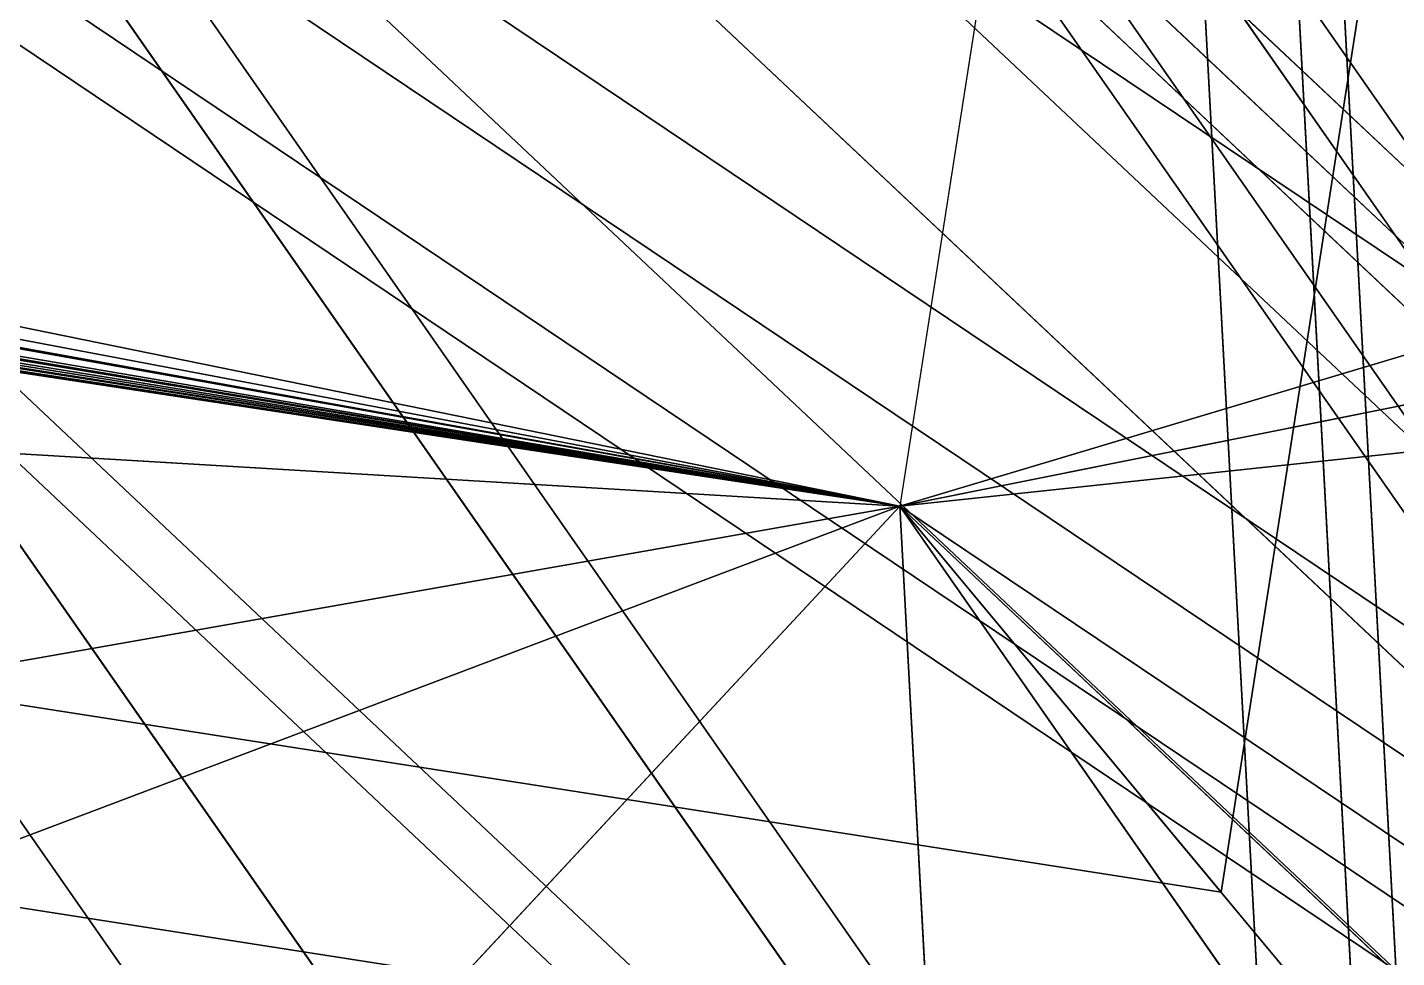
# Model space of a CAD drawing. Header units: metres. Extents: x 503497 to 504361, y 6966567 to 6966857.
# Drawn here: x 504163.48 to 504169.52, y 6966681.18 to 6966685.29 of the extents above; entities that cross this region are included whole.
import ezdxf

# ---------------------------------------------------------------- set-up
doc = ezdxf.new("R2010")
doc.units = ezdxf.units.M

msp = doc.modelspace()

# ---------------------------------------------------------------- linework, layer by layer
at = {"layer": 'SHADOW_APPROVED_20260111T072000'}
for points in [[(504169.4593, 6966696.8594), (504167.3244, 6966683.1734), (504094.1506, 6966698.0774), (504096.2855, 6966711.7634), (504169.4593, 6966696.8594)], [(504167.3244, 6966683.1734), (504124.6436, 6966689.8311), (504051.4698, 6966704.7351), (504094.1506, 6966698.0774), (504167.3244, 6966683.1734)]]:
    msp.add_lwpolyline(points, close=True, dxfattribs=at)
msp.add_lwpolyline([(504152.9477, 6966710.2148), (504167.8718, 6966707.8869), (504167.5638, 6966705.9126), (504170.7929, 6966705.4089), (504170.0047, 6966700.3561), (504169.7774, 6966699.9974), (504169.5259, 6966699.8139), (504168.8949, 6966699.7238), (504168.6104, 6966697.9001), (504168.9205, 6966697.8003), (504169.2405, 6966697.5447), (504169.4022, 6966697.2624), (504169.4593, 6966696.8594), (504167.3244, 6966683.1734), (504124.6436, 6966689.8311)], dxfattribs=at)
at = {"layer": 'SHADOW_APPROVED_20260114T072400'}
for points in [[(504169.4593, 6966696.8594), (504167.3244, 6966683.1734), (504095.316, 6966696.8121), (504097.4509, 6966710.4981), (504169.4593, 6966696.8594)], [(504167.3244, 6966683.1734), (504124.6436, 6966689.8311), (504052.6352, 6966703.4698), (504095.316, 6966696.8121), (504167.3244, 6966683.1734)]]:
    msp.add_lwpolyline(points, close=True, dxfattribs=at)
msp.add_lwpolyline([(504152.9477, 6966710.2148), (504167.8718, 6966707.8869), (504167.5638, 6966705.9126), (504170.7929, 6966705.4089), (504170.0047, 6966700.3561), (504169.7774, 6966699.9974), (504169.5259, 6966699.8139), (504168.8949, 6966699.7238), (504168.6104, 6966697.9001), (504168.9205, 6966697.8003), (504169.2405, 6966697.5447), (504169.4022, 6966697.2624), (504169.4593, 6966696.8594), (504167.3244, 6966683.1734), (504124.6436, 6966689.8311)], dxfattribs=at)
at = {"layer": 'SHADOW_APPROVED_20260122T071500'}
for points in [[(504169.4593, 6966696.8594), (504167.3244, 6966683.1734), (504084.7579, 6966697.9415), (504086.8928, 6966711.6275), (504169.4593, 6966696.8594)], [(504167.3244, 6966683.1734), (504124.6436, 6966689.8311), (504042.0771, 6966704.5992), (504084.7579, 6966697.9415), (504167.3244, 6966683.1734)]]:
    msp.add_lwpolyline(points, close=True, dxfattribs=at)
msp.add_lwpolyline([(504152.9477, 6966710.2148), (504167.8718, 6966707.8869), (504167.5638, 6966705.9126), (504170.7929, 6966705.4089), (504170.0047, 6966700.3561), (504169.7774, 6966699.9974), (504169.5259, 6966699.8139), (504168.8949, 6966699.7238), (504168.6104, 6966697.9001), (504168.9205, 6966697.8003), (504169.2405, 6966697.5447), (504169.4022, 6966697.2624), (504169.4593, 6966696.8594), (504167.3244, 6966683.1734), (504124.6436, 6966689.8311)], dxfattribs=at)
at = {"layer": 'SHADOW_APPROVED_20260124T072500'}
msp.add_lwpolyline([(504152.9477, 6966710.2148), (504167.8718, 6966707.8869), (504167.5638, 6966705.9126), (504170.7929, 6966705.4089), (504170.0047, 6966700.3561), (504169.7774, 6966699.9974), (504169.5259, 6966699.8139), (504168.8949, 6966699.7238), (504168.6104, 6966697.9001), (504168.9205, 6966697.8003), (504169.2405, 6966697.5447), (504169.4022, 6966697.2624), (504169.4593, 6966696.8594), (504167.3244, 6966683.1734), (504124.6436, 6966689.8311)], dxfattribs=at)
for points in [[(504169.4593, 6966696.8594), (504167.3244, 6966683.1734), (504091.0813, 6966694.8884), (504093.2162, 6966708.5744), (504169.4593, 6966696.8594)], [(504167.3244, 6966683.1734), (504124.6436, 6966689.8311), (504048.4005, 6966701.5461), (504091.0813, 6966694.8884), (504167.3244, 6966683.1734)]]:
    msp.add_lwpolyline(points, close=True, dxfattribs=at)
at = {"layer": 'SHADOW_APPROVED_20260126T071100'}
for points in [[(504169.4593, 6966696.8594), (504167.3244, 6966683.1734), (504078.8993, 6966698.2192), (504081.0342, 6966711.9052), (504169.4593, 6966696.8594)], [(504167.3244, 6966683.1734), (504124.6436, 6966689.8311), (504036.2185, 6966704.8769), (504078.8993, 6966698.2192), (504167.3244, 6966683.1734)]]:
    msp.add_lwpolyline(points, close=True, dxfattribs=at)
msp.add_lwpolyline([(504152.9477, 6966710.2148), (504167.8718, 6966707.8869), (504167.5638, 6966705.9126), (504170.7929, 6966705.4089), (504170.0047, 6966700.3561), (504169.7774, 6966699.9974), (504169.5259, 6966699.8139), (504168.8949, 6966699.7238), (504168.6104, 6966697.9001), (504168.9205, 6966697.8003), (504169.2405, 6966697.5447), (504169.4022, 6966697.2624), (504169.4593, 6966696.8594), (504167.3244, 6966683.1734), (504124.6436, 6966689.8311)], dxfattribs=at)
at = {"layer": 'SHADOW_APPROVED_20260127T071900'}
msp.add_lwpolyline([(504152.9477, 6966710.2148), (504167.8718, 6966707.8869), (504167.5638, 6966705.9126), (504170.7929, 6966705.4089), (504170.0047, 6966700.3561), (504169.7774, 6966699.9974), (504169.5259, 6966699.8139), (504168.8949, 6966699.7238), (504168.6104, 6966697.9001), (504168.9205, 6966697.8003), (504169.2405, 6966697.5447), (504169.4022, 6966697.2624), (504169.4593, 6966696.8594), (504167.3244, 6966683.1734), (504124.6436, 6966689.8311)], dxfattribs=at)
for points in [[(504169.4593, 6966696.8594), (504167.3244, 6966683.1734), (504084.9815, 6966695.666), (504087.1164, 6966709.352), (504169.4593, 6966696.8594)], [(504167.3244, 6966683.1734), (504124.6436, 6966689.8311), (504042.3007, 6966702.3237), (504084.9815, 6966695.666), (504167.3244, 6966683.1734)]]:
    msp.add_lwpolyline(points, close=True, dxfattribs=at)
at = {"layer": 'SHADOW_APPROVED_20260129T071100'}
for points in [[(504169.4593, 6966696.8594), (504167.3244, 6966683.1734), (504076.8787, 6966697.3922), (504079.0136, 6966711.0782), (504169.4593, 6966696.8594)], [(504167.3244, 6966683.1734), (504124.6436, 6966689.8311), (504034.1979, 6966704.0499), (504076.8787, 6966697.3922), (504167.3244, 6966683.1734)]]:
    msp.add_lwpolyline(points, close=True, dxfattribs=at)
msp.add_lwpolyline([(504152.9477, 6966710.2148), (504167.8718, 6966707.8869), (504167.5638, 6966705.9126), (504170.7929, 6966705.4089), (504170.0047, 6966700.3561), (504169.7774, 6966699.9974), (504169.5259, 6966699.8139), (504168.8949, 6966699.7238), (504168.6104, 6966697.9001), (504168.9205, 6966697.8003), (504169.2405, 6966697.5447), (504169.4022, 6966697.2624), (504169.4593, 6966696.8594), (504167.3244, 6966683.1734), (504124.6436, 6966689.8311)], dxfattribs=at)
at = {"layer": 'SHADOW_APPROVED_20260130T071100'}
for points in [[(504169.4593, 6966696.8594), (504167.3244, 6966683.1734), (504076.1925, 6966697.0876), (504078.3274, 6966710.7736), (504169.4593, 6966696.8594)], [(504167.3244, 6966683.1734), (504124.6436, 6966689.8311), (504033.5117, 6966703.7453), (504076.1925, 6966697.0876), (504167.3244, 6966683.1734)]]:
    msp.add_lwpolyline(points, close=True, dxfattribs=at)
msp.add_lwpolyline([(504152.9477, 6966710.2148), (504167.8718, 6966707.8869), (504167.5638, 6966705.9126), (504170.7929, 6966705.4089), (504170.0047, 6966700.3561), (504169.7774, 6966699.9974), (504169.5259, 6966699.8139), (504168.8949, 6966699.7238), (504168.6104, 6966697.9001), (504168.9205, 6966697.8003), (504169.2405, 6966697.5447), (504169.4022, 6966697.2624), (504169.4593, 6966696.8594), (504167.3244, 6966683.1734), (504124.6436, 6966689.8311)], dxfattribs=at)
at = {"layer": 'SHADOW_APPROVED_20260203T070000'}
for points in [[(504169.4593, 6966696.8594), (504167.3244, 6966683.1734), (504061.3002, 6966699.4748), (504063.4351, 6966713.1608), (504169.4593, 6966696.8594)], [(504167.3244, 6966683.1734), (504124.6436, 6966689.8311), (504018.6194, 6966706.1325), (504061.3002, 6966699.4748), (504167.3244, 6966683.1734)]]:
    msp.add_lwpolyline(points, close=True, dxfattribs=at)
msp.add_lwpolyline([(504152.9477, 6966710.2148), (504167.8718, 6966707.8869), (504167.5638, 6966705.9126), (504170.7929, 6966705.4089), (504170.0047, 6966700.3561), (504169.7774, 6966699.9974), (504169.5259, 6966699.8139), (504168.8949, 6966699.7238), (504168.6104, 6966697.9001), (504168.9205, 6966697.8003), (504169.2405, 6966697.5447), (504169.4022, 6966697.2624), (504169.4593, 6966696.8594), (504167.3244, 6966683.1734), (504124.6436, 6966689.8311)], dxfattribs=at)
at = {"layer": 'SHADOW_APPROVED_20260314T074000'}
msp.add_lwpolyline([(504152.9477, 6966710.2148), (504167.8718, 6966707.8869), (504167.5638, 6966705.9126), (504170.7929, 6966705.4089), (504170.0047, 6966700.3561), (504169.7774, 6966699.9974), (504169.5259, 6966699.8139), (504168.8949, 6966699.7238), (504168.6104, 6966697.9001), (504168.9205, 6966697.8003), (504169.2405, 6966697.5447), (504169.4022, 6966697.2624), (504169.4593, 6966696.8594), (504167.3244, 6966683.1734), (504124.6436, 6966689.8311)], dxfattribs=at)
for points in [[(504169.4593, 6966696.8594), (504167.3244, 6966683.1734), (504079.5699, 6966667.717), (504081.7048, 6966681.403), (504169.4593, 6966696.8594)], [(504167.3244, 6966683.1734), (504124.6436, 6966689.8311), (504036.8891, 6966674.3747), (504079.5699, 6966667.717), (504167.3244, 6966683.1734)]]:
    msp.add_lwpolyline(points, close=True, dxfattribs=at)
at = {"layer": 'SHADOW_APPROVED_20260426T070000'}
msp.add_lwpolyline([(504152.9477, 6966710.2148), (504167.8718, 6966707.8869), (504167.5638, 6966705.9126), (504170.7929, 6966705.4089), (504170.0047, 6966700.3561), (504169.7774, 6966699.9974), (504169.5259, 6966699.8139), (504168.8949, 6966699.7238), (504168.6104, 6966697.9001), (504168.9205, 6966697.8003), (504169.2405, 6966697.5447), (504169.4022, 6966697.2624), (504169.4593, 6966696.8594), (504167.3244, 6966683.1734), (504124.6436, 6966689.8311)], dxfattribs=at)
for points in [[(504169.4593, 6966696.8594), (504167.3244, 6966683.1734), (503950.1968, 6966601.1116), (503952.3317, 6966614.7976), (504169.4593, 6966696.8594)], [(504167.3244, 6966683.1734), (504124.6436, 6966689.8311), (503907.516, 6966607.7693), (503950.1968, 6966601.1116), (504167.3244, 6966683.1734)]]:
    msp.add_lwpolyline(points, close=True, dxfattribs=at)
at = {"layer": 'SHADOW_APPROVED_20260621T090000'}
msp.add_lwpolyline([(504152.9477, 6966710.2148), (504167.8718, 6966707.8869), (504167.5638, 6966705.9126), (504170.7929, 6966705.4089), (504170.0047, 6966700.3561), (504169.7774, 6966699.9974), (504169.5259, 6966699.8139), (504168.8949, 6966699.7238), (504168.6104, 6966697.9001), (504168.9205, 6966697.8003), (504169.2405, 6966697.5447), (504169.4022, 6966697.2624), (504169.4593, 6966696.8594), (504167.3244, 6966683.1734), (504124.6436, 6966689.8311)], dxfattribs=at)
for points in [[(504169.4593, 6966696.8594), (504167.3244, 6966683.1734), (504108.8081, 6966620.2418), (504110.943, 6966633.9278), (504169.4593, 6966696.8594)], [(504167.3244, 6966683.1734), (504124.6436, 6966689.8311), (504066.1273, 6966626.8995), (504108.8081, 6966620.2418), (504167.3244, 6966683.1734)]]:
    msp.add_lwpolyline(points, close=True, dxfattribs=at)
at = {"layer": 'SHADOW_APPROVED_20260621T120000'}
msp.add_lwpolyline([(504152.9477, 6966710.2148), (504167.8718, 6966707.8869), (504167.5638, 6966705.9126), (504170.7929, 6966705.4089), (504170.0047, 6966700.3561), (504169.7774, 6966699.9974), (504169.5259, 6966699.8139), (504168.8949, 6966699.7238), (504168.6104, 6966697.9001), (504168.9205, 6966697.8003), (504169.2405, 6966697.5447), (504169.4022, 6966697.2624), (504169.4593, 6966696.8594), (504167.3244, 6966683.1734), (504124.6436, 6966689.8311)], dxfattribs=at)
for points in [[(504152.9477, 6966710.2148), (504167.8718, 6966707.8869), (504170.4928, 6966659.2141), (504155.5687, 6966661.542), (504152.9477, 6966710.2148)], [(504167.8718, 6966707.8869), (504167.5638, 6966705.9126), (504170.1848, 6966657.2398), (504170.4928, 6966659.2141), (504167.8718, 6966707.8869)], [(504167.5638, 6966705.9126), (504170.7929, 6966705.4089), (504173.4139, 6966656.7361), (504170.1848, 6966657.2398), (504167.5638, 6966705.9126)], [(504168.8949, 6966699.7238), (504168.6104, 6966697.9001), (504171.2314, 6966649.2273), (504171.5159, 6966651.051), (504168.8949, 6966699.7238)], [(504168.6104, 6966697.9001), (504168.9205, 6966697.8003), (504171.5415, 6966649.1275), (504171.2314, 6966649.2273), (504168.6104, 6966697.9001)], [(504169.4593, 6966696.8594), (504167.3244, 6966683.1734), (504169.9454, 6966634.5006), (504172.0803, 6966648.1866), (504169.4593, 6966696.8594)], [(504167.3244, 6966683.1734), (504124.6436, 6966689.8311), (504127.2646, 6966641.1583), (504169.9454, 6966634.5006), (504167.3244, 6966683.1734)]]:
    msp.add_lwpolyline(points, close=True, dxfattribs=at)
at = {"layer": 'SHADOW_APPROVED_20260621T140000'}
for points in [[(504129.6052, 6966740.8657), (504131.954, 6966755.9236), (504174.5011, 6966694.9007), (504172.1523, 6966679.8428), (504129.6052, 6966740.8657)], [(504127.901, 6966729.9403), (504129.6052, 6966740.8657), (504172.1523, 6966679.8428), (504170.4481, 6966668.9174), (504127.901, 6966729.9403)], [(504129.6052, 6966740.8657), (504129.6052, 6966740.8657), (504172.1523, 6966679.8428), (504172.1523, 6966679.8428), (504129.6052, 6966740.8657)], [(504138.446, 6966731.0718), (504138.0232, 6966728.3614), (504180.5703, 6966667.3385), (504180.9931, 6966670.0489), (504138.446, 6966731.0718)], [(504138.0232, 6966728.3614), (504127.901, 6966729.9403), (504170.4481, 6966668.9174), (504180.5703, 6966667.3385), (504138.0232, 6966728.3614)], [(504144.1851, 6966710.622), (504144.5661, 6966713.0647), (504183.4758, 6966657.2587), (504183.0948, 6966654.816), (504144.1851, 6966710.622)], [(504144.5661, 6966713.0647), (504153.1826, 6966711.7206), (504192.0923, 6966655.9146), (504183.4758, 6966657.2587), (504144.5661, 6966713.0647)], [(504140.7719, 6966711.1544), (504144.1851, 6966710.622), (504183.0948, 6966654.816), (504179.6816, 6966655.3484), (504140.7719, 6966711.1544)], [(504139.8525, 6966710.4238), (504143.9181, 6966709.7896), (504186.2685, 6966649.0487), (504182.2029, 6966649.6829), (504139.8525, 6966710.4238)], [(504143.9181, 6966709.7896), (504143.738, 6966708.6351), (504186.0884, 6966647.8942), (504186.2685, 6966649.0487), (504143.9181, 6966709.7896)], [(504143.738, 6966708.6351), (504154.0443, 6966707.0275), (504196.3947, 6966646.2866), (504186.0884, 6966647.8942), (504143.738, 6966708.6351)], [(504154.0443, 6966707.0275), (504153.1492, 6966701.2887), (504195.4996, 6966640.5478), (504196.3947, 6966646.2866), (504154.0443, 6966707.0275)], [(504153.1492, 6966701.2887), (504158.2689, 6966700.4901), (504200.6193, 6966639.7492), (504195.4996, 6966640.5478), (504153.1492, 6966701.2887)], [(504158.2689, 6966700.4901), (504156.6455, 6966690.0834), (504198.9959, 6966629.3425), (504200.6193, 6966639.7492), (504158.2689, 6966700.4901)], [(504169.4593, 6966696.8594), (504167.3244, 6966683.1734), (504206.2341, 6966627.3674), (504208.369, 6966641.0534), (504169.4593, 6966696.8594)], [(504167.3244, 6966683.1734), (504124.6436, 6966689.8311), (504163.5533, 6966634.0251), (504206.2341, 6966627.3674), (504167.3244, 6966683.1734)]]:
    msp.add_lwpolyline(points, close=True, dxfattribs=at)
msp.add_lwpolyline([(504152.9477, 6966710.2148), (504167.8718, 6966707.8869), (504167.5638, 6966705.9126), (504170.7929, 6966705.4089), (504170.0047, 6966700.3561), (504169.7774, 6966699.9974), (504169.5259, 6966699.8139), (504168.8949, 6966699.7238), (504168.6104, 6966697.9001), (504168.9205, 6966697.8003), (504169.2405, 6966697.5447), (504169.4022, 6966697.2624), (504169.4593, 6966696.8594), (504167.3244, 6966683.1734), (504124.6436, 6966689.8311)], dxfattribs=at)
at = {"layer": 'SHADOW_APPROVED_20260621T150000'}
for points in [[(504128.3574, 6966713.6393), (504140.8554, 6966711.6898), (504214.1355, 6966642.687), (504201.6375, 6966644.6365), (504128.3574, 6966713.6393)], [(504140.8554, 6966711.6898), (504140.7719, 6966711.1544), (504214.052, 6966642.1516), (504214.1355, 6966642.687), (504140.8554, 6966711.6898)], [(504140.8554, 6966711.6898), (504140.8554, 6966711.6898), (504214.1355, 6966642.687), (504214.1355, 6966642.687), (504140.8554, 6966711.6898)], [(504140.7719, 6966711.1544), (504144.1851, 6966710.622), (504217.4652, 6966641.6192), (504214.052, 6966642.1516), (504140.7719, 6966711.1544)], [(504137.1539, 6966693.1239), (504139.8525, 6966710.4238), (504219.6127, 6966635.3192), (504216.9141, 6966618.0193), (504137.1539, 6966693.1239)], [(504139.8525, 6966710.4238), (504143.9181, 6966709.7896), (504223.6783, 6966634.685), (504219.6127, 6966635.3192), (504139.8525, 6966710.4238)], [(504139.8525, 6966710.4238), (504139.8525, 6966710.4238), (504219.6127, 6966635.3192), (504219.6127, 6966635.3192), (504139.8525, 6966710.4238)], [(504143.9181, 6966709.7896), (504143.738, 6966708.6351), (504223.4982, 6966633.5305), (504223.6783, 6966634.685), (504143.9181, 6966709.7896)], [(504143.738, 6966708.6351), (504154.0443, 6966707.0275), (504233.8045, 6966631.9229), (504223.4982, 6966633.5305), (504143.738, 6966708.6351)], [(504142.7149, 6966706.3611), (504141.9137, 6966701.2247), (504223.7105, 6966624.2024), (504224.5117, 6966629.3388), (504142.7149, 6966706.3611)], [(504145.7767, 6966705.8835), (504142.7149, 6966706.3611), (504224.5117, 6966629.3388), (504227.5735, 6966628.8612), (504145.7767, 6966705.8835)], [(504142.7149, 6966706.3611), (504142.7149, 6966706.3611), (504224.5117, 6966629.3388), (504224.5117, 6966629.3388), (504142.7149, 6966706.3611)], [(504144.9755, 6966700.7471), (504145.7767, 6966705.8835), (504227.5735, 6966628.8612), (504226.7723, 6966623.7248), (504144.9755, 6966700.7471)], [(504141.9137, 6966701.2247), (504144.9755, 6966700.7471), (504226.7723, 6966623.7248), (504223.7105, 6966624.2024), (504141.9137, 6966701.2247)], [(504158.2689, 6966700.4901), (504156.6455, 6966690.0834), (504236.4057, 6966614.9788), (504238.0291, 6966625.3855), (504158.2689, 6966700.4901)], [(504169.4593, 6966696.8594), (504167.3244, 6966683.1734), (504240.6045, 6966614.1706), (504242.7394, 6966627.8566), (504169.4593, 6966696.8594)], [(504156.6455, 6966690.0834), (504137.1539, 6966693.1239), (504216.9141, 6966618.0193), (504236.4057, 6966614.9788), (504156.6455, 6966690.0834)], [(504167.3244, 6966683.1734), (504124.6436, 6966689.8311), (504197.9237, 6966620.8283), (504240.6045, 6966614.1706), (504167.3244, 6966683.1734)]]:
    msp.add_lwpolyline(points, close=True, dxfattribs=at)
msp.add_lwpolyline([(504152.9477, 6966710.2148), (504167.8718, 6966707.8869), (504167.5638, 6966705.9126), (504170.7929, 6966705.4089), (504170.0047, 6966700.3561), (504169.7774, 6966699.9974), (504169.5259, 6966699.8139), (504168.8949, 6966699.7238), (504168.6104, 6966697.9001), (504168.9205, 6966697.8003), (504169.2405, 6966697.5447), (504169.4022, 6966697.2624), (504169.4593, 6966696.8594), (504167.3244, 6966683.1734), (504124.6436, 6966689.8311)], dxfattribs=at)
at = {"layer": 'SHADOW_APPROVED_20260621T160000'}
for points in [[(504127.8093, 6966710.1258), (504128.3574, 6966713.6393), (504296.6136, 6966600.5395), (504296.0655, 6966597.026), (504127.8093, 6966710.1258)], [(504124.9683, 6966704.1079), (504125.9354, 6966710.4181), (504294.1916, 6966597.3183), (504293.2245, 6966591.0081), (504124.9683, 6966704.1079)], [(504125.9354, 6966710.4181), (504127.8093, 6966710.1258), (504296.0655, 6966597.026), (504294.1916, 6966597.3183), (504125.9354, 6966710.4181)], [(504142.7149, 6966706.3611), (504141.9137, 6966701.2247), (504329.7247, 6966574.9804), (504330.5259, 6966580.1168), (504142.7149, 6966706.3611)], [(504144.9755, 6966700.7471), (504145.7767, 6966705.8835), (504333.5877, 6966579.6392), (504332.7865, 6966574.5028), (504144.9755, 6966700.7471)], [(504141.9137, 6966701.2247), (504144.9755, 6966700.7471), (504332.7865, 6966574.5028), (504329.7247, 6966574.9804), (504141.9137, 6966701.2247)], [(504158.2689, 6966700.4901), (504156.6455, 6966690.0834), (504339.7803, 6966566.9824), (504341.4037, 6966577.3891), (504158.2689, 6966700.4901)], [(504169.4593, 6966696.8594), (504167.3244, 6966683.1734), (504335.5806, 6966570.0736), (504337.7155, 6966583.7596), (504169.4593, 6966696.8594)], [(504156.6455, 6966690.0834), (504137.1539, 6966693.1239), (504320.2887, 6966570.0229), (504339.7803, 6966566.9824), (504156.6455, 6966690.0834)], [(504167.3244, 6966683.1734), (504124.6436, 6966689.8311), (504292.8998, 6966576.7313), (504335.5806, 6966570.0736), (504167.3244, 6966683.1734)]]:
    msp.add_lwpolyline(points, close=True, dxfattribs=at)
msp.add_lwpolyline([(504152.9477, 6966710.2148), (504167.8718, 6966707.8869), (504167.5638, 6966705.9126), (504170.7929, 6966705.4089), (504170.0047, 6966700.3561), (504169.7774, 6966699.9974), (504169.5259, 6966699.8139), (504168.8949, 6966699.7238), (504168.6104, 6966697.9001), (504168.9205, 6966697.8003), (504169.2405, 6966697.5447), (504169.4022, 6966697.2624), (504169.4593, 6966696.8594), (504167.3244, 6966683.1734), (504124.6436, 6966689.8311)], dxfattribs=at)
at = {"layer": 'SHADOW_APPROVED_20261019T053000'}
for points in [[(504169.4593, 6966696.8594), (504167.3244, 6966683.1734), (503590.5687, 6966775.3062), (503592.7036, 6966788.9922), (504169.4593, 6966696.8594)], [(504167.3244, 6966683.1734), (504124.6436, 6966689.8311), (503547.8879, 6966781.9639), (503590.5687, 6966775.3062), (504167.3244, 6966683.1734)]]:
    msp.add_lwpolyline(points, close=True, dxfattribs=at)
msp.add_lwpolyline([(504152.9477, 6966710.2148), (504167.8718, 6966707.8869), (504167.5638, 6966705.9126), (504170.7929, 6966705.4089), (504170.0047, 6966700.3561), (504169.7774, 6966699.9974), (504169.5259, 6966699.8139), (504168.8949, 6966699.7238), (504168.6104, 6966697.9001), (504168.9205, 6966697.8003), (504169.2405, 6966697.5447), (504169.4022, 6966697.2624), (504169.4593, 6966696.8594), (504167.3244, 6966683.1734), (504124.6436, 6966689.8311)], dxfattribs=at)
at = {"layer": 'SHADOW_APPROVED_20261112T063500'}
for points in [[(504169.4593, 6966696.8594), (504167.3244, 6966683.1734), (504069.0461, 6966699.1276), (504071.181, 6966712.8136), (504169.4593, 6966696.8594)], [(504167.3244, 6966683.1734), (504124.6436, 6966689.8311), (504026.3653, 6966705.7853), (504069.0461, 6966699.1276), (504167.3244, 6966683.1734)]]:
    msp.add_lwpolyline(points, close=True, dxfattribs=at)
msp.add_lwpolyline([(504152.9477, 6966710.2148), (504167.8718, 6966707.8869), (504167.5638, 6966705.9126), (504170.7929, 6966705.4089), (504170.0047, 6966700.3561), (504169.7774, 6966699.9974), (504169.5259, 6966699.8139), (504168.8949, 6966699.7238), (504168.6104, 6966697.9001), (504168.9205, 6966697.8003), (504169.2405, 6966697.5447), (504169.4022, 6966697.2624), (504169.4593, 6966696.8594), (504167.3244, 6966683.1734), (504124.6436, 6966689.8311)], dxfattribs=at)
at = {"layer": 'SHADOW_APPROVED_20261113T063500'}
for points in [[(504169.4593, 6966696.8594), (504167.3244, 6966683.1734), (504069.5143, 6966699.5431), (504071.6492, 6966713.2291), (504169.4593, 6966696.8594)], [(504167.3244, 6966683.1734), (504124.6436, 6966689.8311), (504026.8335, 6966706.2008), (504069.5143, 6966699.5431), (504167.3244, 6966683.1734)]]:
    msp.add_lwpolyline(points, close=True, dxfattribs=at)
msp.add_lwpolyline([(504152.9477, 6966710.2148), (504167.8718, 6966707.8869), (504167.5638, 6966705.9126), (504170.7929, 6966705.4089), (504170.0047, 6966700.3561), (504169.7774, 6966699.9974), (504169.5259, 6966699.8139), (504168.8949, 6966699.7238), (504168.6104, 6966697.9001), (504168.9205, 6966697.8003), (504169.2405, 6966697.5447), (504169.4022, 6966697.2624), (504169.4593, 6966696.8594), (504167.3244, 6966683.1734), (504124.6436, 6966689.8311)], dxfattribs=at)
at = {"layer": 'SHADOW_APPROVED_20261122T065200'}
for points in [[(504169.4593, 6966696.8594), (504167.3244, 6966683.1734), (504087.1603, 6966697.6242), (504089.2952, 6966711.3102), (504169.4593, 6966696.8594)], [(504167.3244, 6966683.1734), (504124.6436, 6966689.8311), (504044.4795, 6966704.2819), (504087.1603, 6966697.6242), (504167.3244, 6966683.1734)]]:
    msp.add_lwpolyline(points, close=True, dxfattribs=at)
msp.add_lwpolyline([(504152.9477, 6966710.2148), (504167.8718, 6966707.8869), (504167.5638, 6966705.9126), (504170.7929, 6966705.4089), (504170.0047, 6966700.3561), (504169.7774, 6966699.9974), (504169.5259, 6966699.8139), (504168.8949, 6966699.7238), (504168.6104, 6966697.9001), (504168.9205, 6966697.8003), (504169.2405, 6966697.5447), (504169.4022, 6966697.2624), (504169.4593, 6966696.8594), (504167.3244, 6966683.1734), (504124.6436, 6966689.8311)], dxfattribs=at)
at = {"layer": 'SHADOW_APPROVED_20261123T070300'}
msp.add_lwpolyline([(504152.9477, 6966710.2148), (504167.8718, 6966707.8869), (504167.5638, 6966705.9126), (504170.7929, 6966705.4089), (504170.0047, 6966700.3561), (504169.7774, 6966699.9974), (504169.5259, 6966699.8139), (504168.8949, 6966699.7238), (504168.6104, 6966697.9001), (504168.9205, 6966697.8003), (504169.2405, 6966697.5447), (504169.4022, 6966697.2624), (504169.4593, 6966696.8594), (504167.3244, 6966683.1734), (504124.6436, 6966689.8311)], dxfattribs=at)
for points in [[(504169.4593, 6966696.8594), (504167.3244, 6966683.1734), (504094.9275, 6966695.1799), (504097.0624, 6966708.8659), (504169.4593, 6966696.8594)], [(504167.3244, 6966683.1734), (504124.6436, 6966689.8311), (504052.2467, 6966701.8376), (504094.9275, 6966695.1799), (504167.3244, 6966683.1734)]]:
    msp.add_lwpolyline(points, close=True, dxfattribs=at)
at = {"layer": 'SHADOW_APPROVED_20261221T090000'}
msp.add_lwpolyline([(504152.9477, 6966710.2148), (504167.8718, 6966707.8869), (504167.5638, 6966705.9126), (504170.7929, 6966705.4089), (504170.0047, 6966700.3561), (504169.7774, 6966699.9974), (504169.5259, 6966699.8139), (504168.8949, 6966699.7238), (504168.6104, 6966697.9001), (504168.9205, 6966697.8003), (504169.2405, 6966697.5447), (504169.4022, 6966697.2624), (504169.4593, 6966696.8594), (504167.3244, 6966683.1734), (504124.6436, 6966689.8311)], dxfattribs=at)
for points in [[(504169.4593, 6966696.8594), (504167.3244, 6966683.1734), (504137.0697, 6966684.9728), (504139.2046, 6966698.6588), (504169.4593, 6966696.8594)], [(504167.3244, 6966683.1734), (504124.6436, 6966689.8311), (504094.3889, 6966691.6305), (504137.0697, 6966684.9728), (504167.3244, 6966683.1734)]]:
    msp.add_lwpolyline(points, close=True, dxfattribs=at)
at = {"layer": 'SHADOW_APPROVED_20261221T120000'}
for points in [[(504146.8386, 6966710.3339), (504155.4551, 6966708.9898), (504155.2202, 6966707.484), (504170.1443, 6966705.1561), (504169.8363, 6966703.1818), (504173.0654, 6966702.6781), (504172.2772, 6966697.6253), (504172.0499, 6966697.2666), (504171.7984, 6966697.0831), (504171.1674, 6966696.993), (504170.8829, 6966695.1693), (504171.193, 6966695.0695), (504171.513, 6966694.8139), (504171.6747, 6966694.5316), (504171.7318, 6966694.1286), (504169.5969, 6966680.4426), (504126.9161, 6966687.1003)], [(504152.9477, 6966710.2148), (504167.8718, 6966707.8869), (504167.5638, 6966705.9126), (504170.7929, 6966705.4089), (504170.0047, 6966700.3561), (504169.7774, 6966699.9974), (504169.5259, 6966699.8139), (504168.8949, 6966699.7238), (504168.6104, 6966697.9001), (504168.9205, 6966697.8003), (504169.2405, 6966697.5447), (504169.4022, 6966697.2624), (504169.4593, 6966696.8594), (504167.3244, 6966683.1734), (504124.6436, 6966689.8311)]]:
    msp.add_lwpolyline(points, dxfattribs=at)
for points in [[(504169.4593, 6966696.8594), (504167.3244, 6966683.1734), (504169.5969, 6966680.4426), (504171.7318, 6966694.1286), (504169.4593, 6966696.8594)], [(504167.3244, 6966683.1734), (504124.6436, 6966689.8311), (504126.9161, 6966687.1003), (504169.5969, 6966680.4426), (504167.3244, 6966683.1734)]]:
    msp.add_lwpolyline(points, close=True, dxfattribs=at)
at = {"layer": 'SHADOW_APPROVED_20261221T150000'}
msp.add_lwpolyline([(504152.9477, 6966710.2148), (504167.8718, 6966707.8869), (504167.5638, 6966705.9126), (504170.7929, 6966705.4089), (504170.0047, 6966700.3561), (504169.7774, 6966699.9974), (504169.5259, 6966699.8139), (504168.8949, 6966699.7238), (504168.6104, 6966697.9001), (504168.9205, 6966697.8003), (504169.2405, 6966697.5447), (504169.4022, 6966697.2624), (504169.4593, 6966696.8594), (504167.3244, 6966683.1734), (504124.6436, 6966689.8311)], dxfattribs=at)
for points in [[(504169.4593, 6966696.8594), (504167.3244, 6966683.1734), (504205.0183, 6966687.1937), (504207.1532, 6966700.8797), (504169.4593, 6966696.8594)], [(504167.3244, 6966683.1734), (504124.6436, 6966689.8311), (504162.3375, 6966693.8514), (504205.0183, 6966687.1937), (504167.3244, 6966683.1734)]]:
    msp.add_lwpolyline(points, close=True, dxfattribs=at)
at = {"layer": 'SHADOW_APPROVED_20261221T160000'}
msp.add_lwpolyline([(504152.9477, 6966710.2148), (504167.8718, 6966707.8869), (504167.5638, 6966705.9126), (504170.7929, 6966705.4089), (504170.0047, 6966700.3561), (504169.7774, 6966699.9974), (504169.5259, 6966699.8139), (504168.8949, 6966699.7238), (504168.6104, 6966697.9001), (504168.9205, 6966697.8003), (504169.2405, 6966697.5447), (504169.4022, 6966697.2624), (504169.4593, 6966696.8594), (504167.3244, 6966683.1734), (504124.6436, 6966689.8311)], dxfattribs=at)
for points in [[(504169.4593, 6966696.8594), (504167.3244, 6966683.1734), (504226.8862, 6966695.1252), (504229.0211, 6966708.8112), (504169.4593, 6966696.8594)], [(504167.3244, 6966683.1734), (504124.6436, 6966689.8311), (504184.2054, 6966701.7829), (504226.8862, 6966695.1252), (504167.3244, 6966683.1734)]]:
    msp.add_lwpolyline(points, close=True, dxfattribs=at)
at = {"layer": 'SHADOW_APPROVED_20261221T170000'}
for points in [[(504169.4593, 6966696.8594), (504167.3244, 6966683.1734), (504270.5243, 6966714.061), (504272.6592, 6966727.747), (504169.4593, 6966696.8594)], [(504167.3244, 6966683.1734), (504124.6436, 6966689.8311), (504227.8435, 6966720.7187), (504270.5243, 6966714.061), (504167.3244, 6966683.1734)]]:
    msp.add_lwpolyline(points, close=True, dxfattribs=at)
msp.add_lwpolyline([(504152.9477, 6966710.2148), (504167.8718, 6966707.8869), (504167.5638, 6966705.9126), (504170.7929, 6966705.4089), (504170.0047, 6966700.3561), (504169.7774, 6966699.9974), (504169.5259, 6966699.8139), (504168.8949, 6966699.7238), (504168.6104, 6966697.9001), (504168.9205, 6966697.8003), (504169.2405, 6966697.5447), (504169.4022, 6966697.2624), (504169.4593, 6966696.8594), (504167.3244, 6966683.1734), (504124.6436, 6966689.8311)], dxfattribs=at)
at = {"layer": 'SHADOW_COMPARATOR_RL48_20260111T072000'}
msp.add_lwpolyline([(504152.9477, 6966710.2148), (504167.8718, 6966707.8869), (504167.5638, 6966705.9126), (504170.7929, 6966705.4089), (504170.0047, 6966700.3561), (504169.7774, 6966699.9974), (504169.5259, 6966699.8139), (504168.8949, 6966699.7238), (504168.6104, 6966697.9001), (504168.9205, 6966697.8003), (504169.2405, 6966697.5447), (504169.4022, 6966697.2624), (504169.4593, 6966696.8594), (504167.3244, 6966683.1734), (504124.6436, 6966689.8311)], dxfattribs=at)
for points in [[(504169.4593, 6966696.8594), (504167.3244, 6966683.1734), (504121.6971, 6966692.4668), (504123.832, 6966706.1528), (504169.4593, 6966696.8594)], [(504167.3244, 6966683.1734), (504124.6436, 6966689.8311), (504079.0163, 6966699.1245), (504121.6971, 6966692.4668), (504167.3244, 6966683.1734)]]:
    msp.add_lwpolyline(points, close=True, dxfattribs=at)
at = {"layer": 'SHADOW_COMPARATOR_RL48_20260114T072400'}
msp.add_lwpolyline([(504152.9477, 6966710.2148), (504167.8718, 6966707.8869), (504167.5638, 6966705.9126), (504170.7929, 6966705.4089), (504170.0047, 6966700.3561), (504169.7774, 6966699.9974), (504169.5259, 6966699.8139), (504168.8949, 6966699.7238), (504168.6104, 6966697.9001), (504168.9205, 6966697.8003), (504169.2405, 6966697.5447), (504169.4022, 6966697.2624), (504169.4593, 6966696.8594), (504167.3244, 6966683.1734), (504124.6436, 6966689.8311)], dxfattribs=at)
for points in [[(504169.4593, 6966696.8594), (504167.3244, 6966683.1734), (504122.4238, 6966691.6778), (504124.5587, 6966705.3638), (504169.4593, 6966696.8594)], [(504167.3244, 6966683.1734), (504124.6436, 6966689.8311), (504079.743, 6966698.3355), (504122.4238, 6966691.6778), (504167.3244, 6966683.1734)]]:
    msp.add_lwpolyline(points, close=True, dxfattribs=at)
at = {"layer": 'SHADOW_COMPARATOR_RL48_20260122T071500'}
msp.add_lwpolyline([(504152.9477, 6966710.2148), (504167.8718, 6966707.8869), (504167.5638, 6966705.9126), (504170.7929, 6966705.4089), (504170.0047, 6966700.3561), (504169.7774, 6966699.9974), (504169.5259, 6966699.8139), (504168.8949, 6966699.7238), (504168.6104, 6966697.9001), (504168.9205, 6966697.8003), (504169.2405, 6966697.5447), (504169.4022, 6966697.2624), (504169.4593, 6966696.8594), (504167.3244, 6966683.1734), (504124.6436, 6966689.8311)], dxfattribs=at)
for points in [[(504169.4593, 6966696.8594), (504167.3244, 6966683.1734), (504115.8403, 6966692.382), (504117.9752, 6966706.068), (504169.4593, 6966696.8594)], [(504167.3244, 6966683.1734), (504124.6436, 6966689.8311), (504073.1595, 6966699.0397), (504115.8403, 6966692.382), (504167.3244, 6966683.1734)]]:
    msp.add_lwpolyline(points, close=True, dxfattribs=at)
at = {"layer": 'SHADOW_COMPARATOR_RL48_20260124T072500'}
msp.add_lwpolyline([(504152.9477, 6966710.2148), (504167.8718, 6966707.8869), (504167.5638, 6966705.9126), (504170.7929, 6966705.4089), (504170.0047, 6966700.3561), (504169.7774, 6966699.9974), (504169.5259, 6966699.8139), (504168.8949, 6966699.7238), (504168.6104, 6966697.9001), (504168.9205, 6966697.8003), (504169.2405, 6966697.5447), (504169.4022, 6966697.2624), (504169.4593, 6966696.8594), (504167.3244, 6966683.1734), (504124.6436, 6966689.8311)], dxfattribs=at)
for points in [[(504169.4593, 6966696.8594), (504167.3244, 6966683.1734), (504119.7832, 6966690.4783), (504121.9181, 6966704.1643), (504169.4593, 6966696.8594)], [(504167.3244, 6966683.1734), (504124.6436, 6966689.8311), (504077.1024, 6966697.136), (504119.7832, 6966690.4783), (504167.3244, 6966683.1734)]]:
    msp.add_lwpolyline(points, close=True, dxfattribs=at)
at = {"layer": 'SHADOW_COMPARATOR_RL48_20260126T071100'}
msp.add_lwpolyline([(504152.9477, 6966710.2148), (504167.8718, 6966707.8869), (504167.5638, 6966705.9126), (504170.7929, 6966705.4089), (504170.0047, 6966700.3561), (504169.7774, 6966699.9974), (504169.5259, 6966699.8139), (504168.8949, 6966699.7238), (504168.6104, 6966697.9001), (504168.9205, 6966697.8003), (504169.2405, 6966697.5447), (504169.4022, 6966697.2624), (504169.4593, 6966696.8594), (504167.3244, 6966683.1734), (504124.6436, 6966689.8311)], dxfattribs=at)
for points in [[(504169.4593, 6966696.8594), (504167.3244, 6966683.1734), (504112.1872, 6966692.5552), (504114.3221, 6966706.2412), (504169.4593, 6966696.8594)], [(504167.3244, 6966683.1734), (504124.6436, 6966689.8311), (504069.5064, 6966699.2129), (504112.1872, 6966692.5552), (504167.3244, 6966683.1734)]]:
    msp.add_lwpolyline(points, close=True, dxfattribs=at)
at = {"layer": 'SHADOW_COMPARATOR_RL48_20260127T071900'}
msp.add_lwpolyline([(504152.9477, 6966710.2148), (504167.8718, 6966707.8869), (504167.5638, 6966705.9126), (504170.7929, 6966705.4089), (504170.0047, 6966700.3561), (504169.7774, 6966699.9974), (504169.5259, 6966699.8139), (504168.8949, 6966699.7238), (504168.6104, 6966697.9001), (504168.9205, 6966697.8003), (504169.2405, 6966697.5447), (504169.4022, 6966697.2624), (504169.4593, 6966696.8594), (504167.3244, 6966683.1734), (504124.6436, 6966689.8311)], dxfattribs=at)
for points in [[(504169.4593, 6966696.8594), (504167.3244, 6966683.1734), (504115.9797, 6966690.9631), (504118.1146, 6966704.6491), (504169.4593, 6966696.8594)], [(504167.3244, 6966683.1734), (504124.6436, 6966689.8311), (504073.2989, 6966697.6208), (504115.9797, 6966690.9631), (504167.3244, 6966683.1734)]]:
    msp.add_lwpolyline(points, close=True, dxfattribs=at)
at = {"layer": 'SHADOW_COMPARATOR_RL48_20260129T071100'}
msp.add_lwpolyline([(504152.9477, 6966710.2148), (504167.8718, 6966707.8869), (504167.5638, 6966705.9126), (504170.7929, 6966705.4089), (504170.0047, 6966700.3561), (504169.7774, 6966699.9974), (504169.5259, 6966699.8139), (504168.8949, 6966699.7238), (504168.6104, 6966697.9001), (504168.9205, 6966697.8003), (504169.2405, 6966697.5447), (504169.4022, 6966697.2624), (504169.4593, 6966696.8594), (504167.3244, 6966683.1734), (504124.6436, 6966689.8311)], dxfattribs=at)
for points in [[(504169.4593, 6966696.8594), (504167.3244, 6966683.1734), (504110.9272, 6966692.0395), (504113.0621, 6966705.7255), (504169.4593, 6966696.8594)], [(504167.3244, 6966683.1734), (504124.6436, 6966689.8311), (504068.2464, 6966698.6972), (504110.9272, 6966692.0395), (504167.3244, 6966683.1734)]]:
    msp.add_lwpolyline(points, close=True, dxfattribs=at)
at = {"layer": 'SHADOW_COMPARATOR_RL48_20260130T071100'}
msp.add_lwpolyline([(504152.9477, 6966710.2148), (504167.8718, 6966707.8869), (504167.5638, 6966705.9126), (504170.7929, 6966705.4089), (504170.0047, 6966700.3561), (504169.7774, 6966699.9974), (504169.5259, 6966699.8139), (504168.8949, 6966699.7238), (504168.6104, 6966697.9001), (504168.9205, 6966697.8003), (504169.2405, 6966697.5447), (504169.4022, 6966697.2624), (504169.4593, 6966696.8594), (504167.3244, 6966683.1734), (504124.6436, 6966689.8311)], dxfattribs=at)
for points in [[(504169.4593, 6966696.8594), (504167.3244, 6966683.1734), (504110.4993, 6966691.8496), (504112.6342, 6966705.5356), (504169.4593, 6966696.8594)], [(504167.3244, 6966683.1734), (504124.6436, 6966689.8311), (504067.8185, 6966698.5073), (504110.4993, 6966691.8496), (504167.3244, 6966683.1734)]]:
    msp.add_lwpolyline(points, close=True, dxfattribs=at)
at = {"layer": 'SHADOW_COMPARATOR_RL48_20260203T070000'}
msp.add_lwpolyline([(504152.9477, 6966710.2148), (504167.8718, 6966707.8869), (504167.5638, 6966705.9126), (504170.7929, 6966705.4089), (504170.0047, 6966700.3561), (504169.7774, 6966699.9974), (504169.5259, 6966699.8139), (504168.8949, 6966699.7238), (504168.6104, 6966697.9001), (504168.9205, 6966697.8003), (504169.2405, 6966697.5447), (504169.4022, 6966697.2624), (504169.4593, 6966696.8594), (504167.3244, 6966683.1734), (504124.6436, 6966689.8311)], dxfattribs=at)
for points in [[(504169.4593, 6966696.8594), (504167.3244, 6966683.1734), (504101.2133, 6966693.3381), (504103.3482, 6966707.0241), (504169.4593, 6966696.8594)], [(504167.3244, 6966683.1734), (504124.6436, 6966689.8311), (504058.5325, 6966699.9958), (504101.2133, 6966693.3381), (504167.3244, 6966683.1734)]]:
    msp.add_lwpolyline(points, close=True, dxfattribs=at)
at = {"layer": 'SHADOW_COMPARATOR_RL48_20260314T074000'}
msp.add_lwpolyline([(504152.9477, 6966710.2148), (504167.8718, 6966707.8869), (504167.5638, 6966705.9126), (504170.7929, 6966705.4089), (504170.0047, 6966700.3561), (504169.7774, 6966699.9974), (504169.5259, 6966699.8139), (504168.8949, 6966699.7238), (504168.6104, 6966697.9001), (504168.9205, 6966697.8003), (504169.2405, 6966697.5447), (504169.4022, 6966697.2624), (504169.4593, 6966696.8594), (504167.3244, 6966683.1734), (504124.6436, 6966689.8311)], dxfattribs=at)
for points in [[(504169.4593, 6966696.8594), (504167.3244, 6966683.1734), (504112.6053, 6966673.5356), (504114.7402, 6966687.2216), (504169.4593, 6966696.8594)], [(504167.3244, 6966683.1734), (504124.6436, 6966689.8311), (504069.9245, 6966680.1933), (504112.6053, 6966673.5356), (504167.3244, 6966683.1734)]]:
    msp.add_lwpolyline(points, close=True, dxfattribs=at)
at = {"layer": 'SHADOW_COMPARATOR_RL48_20260426T070000'}
msp.add_lwpolyline([(504152.9477, 6966710.2148), (504167.8718, 6966707.8869), (504167.5638, 6966705.9126), (504170.7929, 6966705.4089), (504170.0047, 6966700.3561), (504169.7774, 6966699.9974), (504169.5259, 6966699.8139), (504168.8949, 6966699.7238), (504168.6104, 6966697.9001), (504168.9205, 6966697.8003), (504169.2405, 6966697.5447), (504169.4022, 6966697.2624), (504169.4593, 6966696.8594), (504167.3244, 6966683.1734), (504124.6436, 6966689.8311)], dxfattribs=at)
for points in [[(504169.4593, 6966696.8594), (504167.3244, 6966683.1734), (504031.9351, 6966632.004), (504034.07, 6966645.69), (504169.4593, 6966696.8594)], [(504167.3244, 6966683.1734), (504124.6436, 6966689.8311), (503989.2543, 6966638.6617), (504031.9351, 6966632.004), (504167.3244, 6966683.1734)]]:
    msp.add_lwpolyline(points, close=True, dxfattribs=at)
at = {"layer": 'SHADOW_COMPARATOR_RL48_20260621T090000'}
msp.add_lwpolyline([(504152.9477, 6966710.2148), (504167.8718, 6966707.8869), (504167.5638, 6966705.9126), (504170.7929, 6966705.4089), (504170.0047, 6966700.3561), (504169.7774, 6966699.9974), (504169.5259, 6966699.8139), (504168.8949, 6966699.7238), (504168.6104, 6966697.9001), (504168.9205, 6966697.8003), (504169.2405, 6966697.5447), (504169.4022, 6966697.2624), (504169.4593, 6966696.8594), (504167.3244, 6966683.1734), (504124.6436, 6966689.8311)], dxfattribs=at)
for points in [[(504169.4593, 6966696.8594), (504167.3244, 6966683.1734), (504130.8367, 6966643.9326), (504132.9716, 6966657.6186), (504169.4593, 6966696.8594)], [(504167.3244, 6966683.1734), (504124.6436, 6966689.8311), (504088.1559, 6966650.5903), (504130.8367, 6966643.9326), (504167.3244, 6966683.1734)]]:
    msp.add_lwpolyline(points, close=True, dxfattribs=at)
at = {"layer": 'SHADOW_COMPARATOR_RL48_20260621T120000'}
msp.add_lwpolyline([(504152.9477, 6966710.2148), (504167.8718, 6966707.8869), (504167.5638, 6966705.9126), (504170.7929, 6966705.4089), (504170.0047, 6966700.3561), (504169.7774, 6966699.9974), (504169.5259, 6966699.8139), (504168.8949, 6966699.7238), (504168.6104, 6966697.9001), (504168.9205, 6966697.8003), (504169.2405, 6966697.5447), (504169.4022, 6966697.2624), (504169.4593, 6966696.8594), (504167.3244, 6966683.1734), (504124.6436, 6966689.8311)], dxfattribs=at)
for points in [[(504152.9477, 6966710.2148), (504167.8718, 6966707.8869), (504169.5061, 6966677.5371), (504154.582, 6966679.865), (504152.9477, 6966710.2148)], [(504167.8718, 6966707.8869), (504167.5638, 6966705.9126), (504169.1981, 6966675.5628), (504169.5061, 6966677.5371), (504167.8718, 6966707.8869)], [(504167.5638, 6966705.9126), (504170.7929, 6966705.4089), (504172.4272, 6966675.0591), (504169.1981, 6966675.5628), (504167.5638, 6966705.9126)], [(504168.8949, 6966699.7238), (504168.6104, 6966697.9001), (504170.2447, 6966667.5503), (504170.5292, 6966669.374), (504168.8949, 6966699.7238)], [(504168.6104, 6966697.9001), (504168.9205, 6966697.8003), (504170.5548, 6966667.4505), (504170.2447, 6966667.5503), (504168.6104, 6966697.9001)], [(504169.4593, 6966696.8594), (504167.3244, 6966683.1734), (504168.9587, 6966652.8236), (504171.0936, 6966666.5096), (504169.4593, 6966696.8594)], [(504167.3244, 6966683.1734), (504124.6436, 6966689.8311), (504126.2779, 6966659.4813), (504168.9587, 6966652.8236), (504167.3244, 6966683.1734)]]:
    msp.add_lwpolyline(points, close=True, dxfattribs=at)
at = {"layer": 'SHADOW_COMPARATOR_RL48_20260621T140000'}
for points in [[(504144.1851, 6966710.622), (504144.5661, 6966713.0647), (504168.8281, 6966678.267), (504168.4471, 6966675.8243), (504144.1851, 6966710.622)], [(504144.5661, 6966713.0647), (504153.1826, 6966711.7206), (504177.4446, 6966676.9229), (504168.8281, 6966678.267), (504144.5661, 6966713.0647)], [(504140.7719, 6966711.1544), (504144.1851, 6966710.622), (504168.4471, 6966675.8243), (504165.0339, 6966676.3567), (504140.7719, 6966711.1544)], [(504169.4593, 6966696.8594), (504167.3244, 6966683.1734), (504191.5864, 6966648.3757), (504193.7213, 6966662.0617), (504169.4593, 6966696.8594)], [(504167.3244, 6966683.1734), (504124.6436, 6966689.8311), (504148.9056, 6966655.0334), (504191.5864, 6966648.3757), (504167.3244, 6966683.1734)]]:
    msp.add_lwpolyline(points, close=True, dxfattribs=at)
msp.add_lwpolyline([(504152.9477, 6966710.2148), (504167.8718, 6966707.8869), (504167.5638, 6966705.9126), (504170.7929, 6966705.4089), (504170.0047, 6966700.3561), (504169.7774, 6966699.9974), (504169.5259, 6966699.8139), (504168.8949, 6966699.7238), (504168.6104, 6966697.9001), (504168.9205, 6966697.8003), (504169.2405, 6966697.5447), (504169.4022, 6966697.2624), (504169.4593, 6966696.8594), (504167.3244, 6966683.1734), (504124.6436, 6966689.8311)], dxfattribs=at)
at = {"layer": 'SHADOW_COMPARATOR_RL48_20260621T150000'}
for points in [[(504128.3574, 6966713.6393), (504140.8554, 6966711.6898), (504186.549, 6966668.6633), (504174.051, 6966670.6128), (504128.3574, 6966713.6393)], [(504140.8554, 6966711.6898), (504140.7719, 6966711.1544), (504186.4655, 6966668.1279), (504186.549, 6966668.6633), (504140.8554, 6966711.6898)], [(504140.8554, 6966711.6898), (504140.8554, 6966711.6898), (504186.549, 6966668.6633), (504186.549, 6966668.6633), (504140.8554, 6966711.6898)], [(504140.7719, 6966711.1544), (504144.1851, 6966710.622), (504189.8787, 6966667.5955), (504186.4655, 6966668.1279), (504140.7719, 6966711.1544)], [(504169.4593, 6966696.8594), (504167.3244, 6966683.1734), (504213.018, 6966640.1469), (504215.1529, 6966653.8329), (504169.4593, 6966696.8594)], [(504167.3244, 6966683.1734), (504124.6436, 6966689.8311), (504170.3372, 6966646.8046), (504213.018, 6966640.1469), (504167.3244, 6966683.1734)]]:
    msp.add_lwpolyline(points, close=True, dxfattribs=at)
msp.add_lwpolyline([(504152.9477, 6966710.2148), (504167.8718, 6966707.8869), (504167.5638, 6966705.9126), (504170.7929, 6966705.4089), (504170.0047, 6966700.3561), (504169.7774, 6966699.9974), (504169.5259, 6966699.8139), (504168.8949, 6966699.7238), (504168.6104, 6966697.9001), (504168.9205, 6966697.8003), (504169.2405, 6966697.5447), (504169.4022, 6966697.2624), (504169.4593, 6966696.8594), (504167.3244, 6966683.1734), (504124.6436, 6966689.8311)], dxfattribs=at)
at = {"layer": 'SHADOW_COMPARATOR_RL48_20260621T160000'}
for points in [[(504127.8093, 6966710.1258), (504128.3574, 6966713.6393), (504233.2731, 6966643.1163), (504232.725, 6966639.6028), (504127.8093, 6966710.1258)], [(504124.9683, 6966704.1079), (504125.9354, 6966710.4181), (504230.8511, 6966639.8951), (504229.884, 6966633.5849), (504124.9683, 6966704.1079)], [(504125.9354, 6966710.4181), (504127.8093, 6966710.1258), (504232.725, 6966639.6028), (504230.8511, 6966639.8951), (504125.9354, 6966710.4181)], [(504169.4593, 6966696.8594), (504167.3244, 6966683.1734), (504272.2401, 6966612.6504), (504274.375, 6966626.3364), (504169.4593, 6966696.8594)], [(504167.3244, 6966683.1734), (504124.6436, 6966689.8311), (504229.5593, 6966619.3081), (504272.2401, 6966612.6504), (504167.3244, 6966683.1734)]]:
    msp.add_lwpolyline(points, close=True, dxfattribs=at)
msp.add_lwpolyline([(504152.9477, 6966710.2148), (504167.8718, 6966707.8869), (504167.5638, 6966705.9126), (504170.7929, 6966705.4089), (504170.0047, 6966700.3561), (504169.7774, 6966699.9974), (504169.5259, 6966699.8139), (504168.8949, 6966699.7238), (504168.6104, 6966697.9001), (504168.9205, 6966697.8003), (504169.2405, 6966697.5447), (504169.4022, 6966697.2624), (504169.4593, 6966696.8594), (504167.3244, 6966683.1734), (504124.6436, 6966689.8311)], dxfattribs=at)
at = {"layer": 'SHADOW_COMPARATOR_RL48_20261019T053000'}
for points in [[(504169.4593, 6966696.8594), (504167.3244, 6966683.1734), (503807.69, 6966740.6225), (503809.8249, 6966754.3085), (504169.4593, 6966696.8594)], [(504167.3244, 6966683.1734), (504124.6436, 6966689.8311), (503765.0092, 6966747.2802), (503807.69, 6966740.6225), (504167.3244, 6966683.1734)]]:
    msp.add_lwpolyline(points, close=True, dxfattribs=at)
msp.add_lwpolyline([(504152.9477, 6966710.2148), (504167.8718, 6966707.8869), (504167.5638, 6966705.9126), (504170.7929, 6966705.4089), (504170.0047, 6966700.3561), (504169.7774, 6966699.9974), (504169.5259, 6966699.8139), (504168.8949, 6966699.7238), (504168.6104, 6966697.9001), (504168.9205, 6966697.8003), (504169.2405, 6966697.5447), (504169.4022, 6966697.2624), (504169.4593, 6966696.8594), (504167.3244, 6966683.1734), (504124.6436, 6966689.8311)], dxfattribs=at)
at = {"layer": 'SHADOW_COMPARATOR_RL48_20261112T063500'}
msp.add_lwpolyline([(504152.9477, 6966710.2148), (504167.8718, 6966707.8869), (504167.5638, 6966705.9126), (504170.7929, 6966705.4089), (504170.0047, 6966700.3561), (504169.7774, 6966699.9974), (504169.5259, 6966699.8139), (504168.8949, 6966699.7238), (504168.6104, 6966697.9001), (504168.9205, 6966697.8003), (504169.2405, 6966697.5447), (504169.4022, 6966697.2624), (504169.4593, 6966696.8594), (504167.3244, 6966683.1734), (504124.6436, 6966689.8311)], dxfattribs=at)
for points in [[(504169.4593, 6966696.8594), (504167.3244, 6966683.1734), (504106.0432, 6966693.1216), (504108.1781, 6966706.8076), (504169.4593, 6966696.8594)], [(504167.3244, 6966683.1734), (504124.6436, 6966689.8311), (504063.3624, 6966699.7793), (504106.0432, 6966693.1216), (504167.3244, 6966683.1734)]]:
    msp.add_lwpolyline(points, close=True, dxfattribs=at)
at = {"layer": 'SHADOW_COMPARATOR_RL48_20261113T063500'}
msp.add_lwpolyline([(504152.9477, 6966710.2148), (504167.8718, 6966707.8869), (504167.5638, 6966705.9126), (504170.7929, 6966705.4089), (504170.0047, 6966700.3561), (504169.7774, 6966699.9974), (504169.5259, 6966699.8139), (504168.8949, 6966699.7238), (504168.6104, 6966697.9001), (504168.9205, 6966697.8003), (504169.2405, 6966697.5447), (504169.4022, 6966697.2624), (504169.4593, 6966696.8594), (504167.3244, 6966683.1734), (504124.6436, 6966689.8311)], dxfattribs=at)
for points in [[(504169.4593, 6966696.8594), (504167.3244, 6966683.1734), (504106.3352, 6966693.3807), (504108.4701, 6966707.0667), (504169.4593, 6966696.8594)], [(504167.3244, 6966683.1734), (504124.6436, 6966689.8311), (504063.6544, 6966700.0384), (504106.3352, 6966693.3807), (504167.3244, 6966683.1734)]]:
    msp.add_lwpolyline(points, close=True, dxfattribs=at)
at = {"layer": 'SHADOW_COMPARATOR_RL48_20261122T065200'}
msp.add_lwpolyline([(504152.9477, 6966710.2148), (504167.8718, 6966707.8869), (504167.5638, 6966705.9126), (504170.7929, 6966705.4089), (504170.0047, 6966700.3561), (504169.7774, 6966699.9974), (504169.5259, 6966699.8139), (504168.8949, 6966699.7238), (504168.6104, 6966697.9001), (504168.9205, 6966697.8003), (504169.2405, 6966697.5447), (504169.4022, 6966697.2624), (504169.4593, 6966696.8594), (504167.3244, 6966683.1734), (504124.6436, 6966689.8311)], dxfattribs=at)
for points in [[(504169.4593, 6966696.8594), (504167.3244, 6966683.1734), (504117.3383, 6966692.1841), (504119.4732, 6966705.8701), (504169.4593, 6966696.8594)], [(504167.3244, 6966683.1734), (504124.6436, 6966689.8311), (504074.6575, 6966698.8418), (504117.3383, 6966692.1841), (504167.3244, 6966683.1734)]]:
    msp.add_lwpolyline(points, close=True, dxfattribs=at)
at = {"layer": 'SHADOW_COMPARATOR_RL48_20261123T070300'}
msp.add_lwpolyline([(504152.9477, 6966710.2148), (504167.8718, 6966707.8869), (504167.5638, 6966705.9126), (504170.7929, 6966705.4089), (504170.0047, 6966700.3561), (504169.7774, 6966699.9974), (504169.5259, 6966699.8139), (504168.8949, 6966699.7238), (504168.6104, 6966697.9001), (504168.9205, 6966697.8003), (504169.2405, 6966697.5447), (504169.4022, 6966697.2624), (504169.4593, 6966696.8594), (504167.3244, 6966683.1734), (504124.6436, 6966689.8311)], dxfattribs=at)
for points in [[(504169.4593, 6966696.8594), (504167.3244, 6966683.1734), (504122.1815, 6966690.66), (504124.3164, 6966704.346), (504169.4593, 6966696.8594)], [(504167.3244, 6966683.1734), (504124.6436, 6966689.8311), (504079.5007, 6966697.3177), (504122.1815, 6966690.66), (504167.3244, 6966683.1734)]]:
    msp.add_lwpolyline(points, close=True, dxfattribs=at)
at = {"layer": 'SHADOW_COMPARATOR_RL48_20261221T090000'}
msp.add_lwpolyline([(504152.9477, 6966710.2148), (504167.8718, 6966707.8869), (504167.5638, 6966705.9126), (504170.7929, 6966705.4089), (504170.0047, 6966700.3561), (504169.7774, 6966699.9974), (504169.5259, 6966699.8139), (504168.8949, 6966699.7238), (504168.6104, 6966697.9001), (504168.9205, 6966697.8003), (504169.2405, 6966697.5447), (504169.4022, 6966697.2624), (504169.4593, 6966696.8594), (504167.3244, 6966683.1734), (504124.6436, 6966689.8311)], dxfattribs=at)
for points in [[(504169.4593, 6966696.8594), (504167.3244, 6966683.1734), (504148.4592, 6966684.2954), (504150.5941, 6966697.9814), (504169.4593, 6966696.8594)], [(504167.3244, 6966683.1734), (504124.6436, 6966689.8311), (504105.7784, 6966690.9531), (504148.4592, 6966684.2954), (504167.3244, 6966683.1734)]]:
    msp.add_lwpolyline(points, close=True, dxfattribs=at)
at = {"layer": 'SHADOW_COMPARATOR_RL48_20261221T120000'}
for points in [[(504145.9831, 6966711.3619), (504154.5996, 6966710.0178), (504154.3647, 6966708.512), (504169.2888, 6966706.1841), (504168.9808, 6966704.2098), (504172.2099, 6966703.7061), (504171.4217, 6966698.6533), (504171.1944, 6966698.2946), (504170.9429, 6966698.1111), (504170.3119, 6966698.021), (504170.0274, 6966696.1973), (504170.3375, 6966696.0975), (504170.6575, 6966695.8419), (504170.8192, 6966695.5596), (504170.8763, 6966695.1566), (504168.7414, 6966681.4706), (504126.0606, 6966688.1283)], [(504152.9477, 6966710.2148), (504167.8718, 6966707.8869), (504167.5638, 6966705.9126), (504170.7929, 6966705.4089), (504170.0047, 6966700.3561), (504169.7774, 6966699.9974), (504169.5259, 6966699.8139), (504168.8949, 6966699.7238), (504168.6104, 6966697.9001), (504168.9205, 6966697.8003), (504169.2405, 6966697.5447), (504169.4022, 6966697.2624), (504169.4593, 6966696.8594), (504167.3244, 6966683.1734), (504124.6436, 6966689.8311)]]:
    msp.add_lwpolyline(points, dxfattribs=at)
for points in [[(504169.4593, 6966696.8594), (504167.3244, 6966683.1734), (504168.7414, 6966681.4706), (504170.8763, 6966695.1566), (504169.4593, 6966696.8594)], [(504167.3244, 6966683.1734), (504124.6436, 6966689.8311), (504126.0606, 6966688.1283), (504168.7414, 6966681.4706), (504167.3244, 6966683.1734)]]:
    msp.add_lwpolyline(points, close=True, dxfattribs=at)
at = {"layer": 'SHADOW_COMPARATOR_RL48_20261221T150000'}
msp.add_lwpolyline([(504152.9477, 6966710.2148), (504167.8718, 6966707.8869), (504167.5638, 6966705.9126), (504170.7929, 6966705.4089), (504170.0047, 6966700.3561), (504169.7774, 6966699.9974), (504169.5259, 6966699.8139), (504168.8949, 6966699.7238), (504168.6104, 6966697.9001), (504168.9205, 6966697.8003), (504169.2405, 6966697.5447), (504169.4022, 6966697.2624), (504169.4593, 6966696.8594), (504167.3244, 6966683.1734), (504124.6436, 6966689.8311)], dxfattribs=at)
for points in [[(504169.4593, 6966696.8594), (504167.3244, 6966683.1734), (504190.8283, 6966685.6803), (504192.9632, 6966699.3663), (504169.4593, 6966696.8594)], [(504167.3244, 6966683.1734), (504124.6436, 6966689.8311), (504148.1475, 6966692.338), (504190.8283, 6966685.6803), (504167.3244, 6966683.1734)]]:
    msp.add_lwpolyline(points, close=True, dxfattribs=at)
at = {"layer": 'SHADOW_COMPARATOR_RL48_20261221T160000'}
msp.add_lwpolyline([(504152.9477, 6966710.2148), (504167.8718, 6966707.8869), (504167.5638, 6966705.9126), (504170.7929, 6966705.4089), (504170.0047, 6966700.3561), (504169.7774, 6966699.9974), (504169.5259, 6966699.8139), (504168.8949, 6966699.7238), (504168.6104, 6966697.9001), (504168.9205, 6966697.8003), (504169.2405, 6966697.5447), (504169.4022, 6966697.2624), (504169.4593, 6966696.8594), (504167.3244, 6966683.1734), (504124.6436, 6966689.8311)], dxfattribs=at)
for points in [[(504169.4593, 6966696.8594), (504167.3244, 6966683.1734), (504204.464, 6966690.6259), (504206.5989, 6966704.3119), (504169.4593, 6966696.8594)], [(504167.3244, 6966683.1734), (504124.6436, 6966689.8311), (504161.7832, 6966697.2836), (504204.464, 6966690.6259), (504167.3244, 6966683.1734)]]:
    msp.add_lwpolyline(points, close=True, dxfattribs=at)
at = {"layer": 'SHADOW_COMPARATOR_RL48_20261221T170000'}
for points in [[(504169.4593, 6966696.8594), (504167.3244, 6966683.1734), (504231.6744, 6966702.4333), (504233.8093, 6966716.1193), (504169.4593, 6966696.8594)], [(504167.3244, 6966683.1734), (504124.6436, 6966689.8311), (504188.9936, 6966709.091), (504231.6744, 6966702.4333), (504167.3244, 6966683.1734)]]:
    msp.add_lwpolyline(points, close=True, dxfattribs=at)
msp.add_lwpolyline([(504152.9477, 6966710.2148), (504167.8718, 6966707.8869), (504167.5638, 6966705.9126), (504170.7929, 6966705.4089), (504170.0047, 6966700.3561), (504169.7774, 6966699.9974), (504169.5259, 6966699.8139), (504168.8949, 6966699.7238), (504168.6104, 6966697.9001), (504168.9205, 6966697.8003), (504169.2405, 6966697.5447), (504169.4022, 6966697.2624), (504169.4593, 6966696.8594), (504167.3244, 6966683.1734), (504124.6436, 6966689.8311)], dxfattribs=at)

doc.saveas('drawing.dxf')
